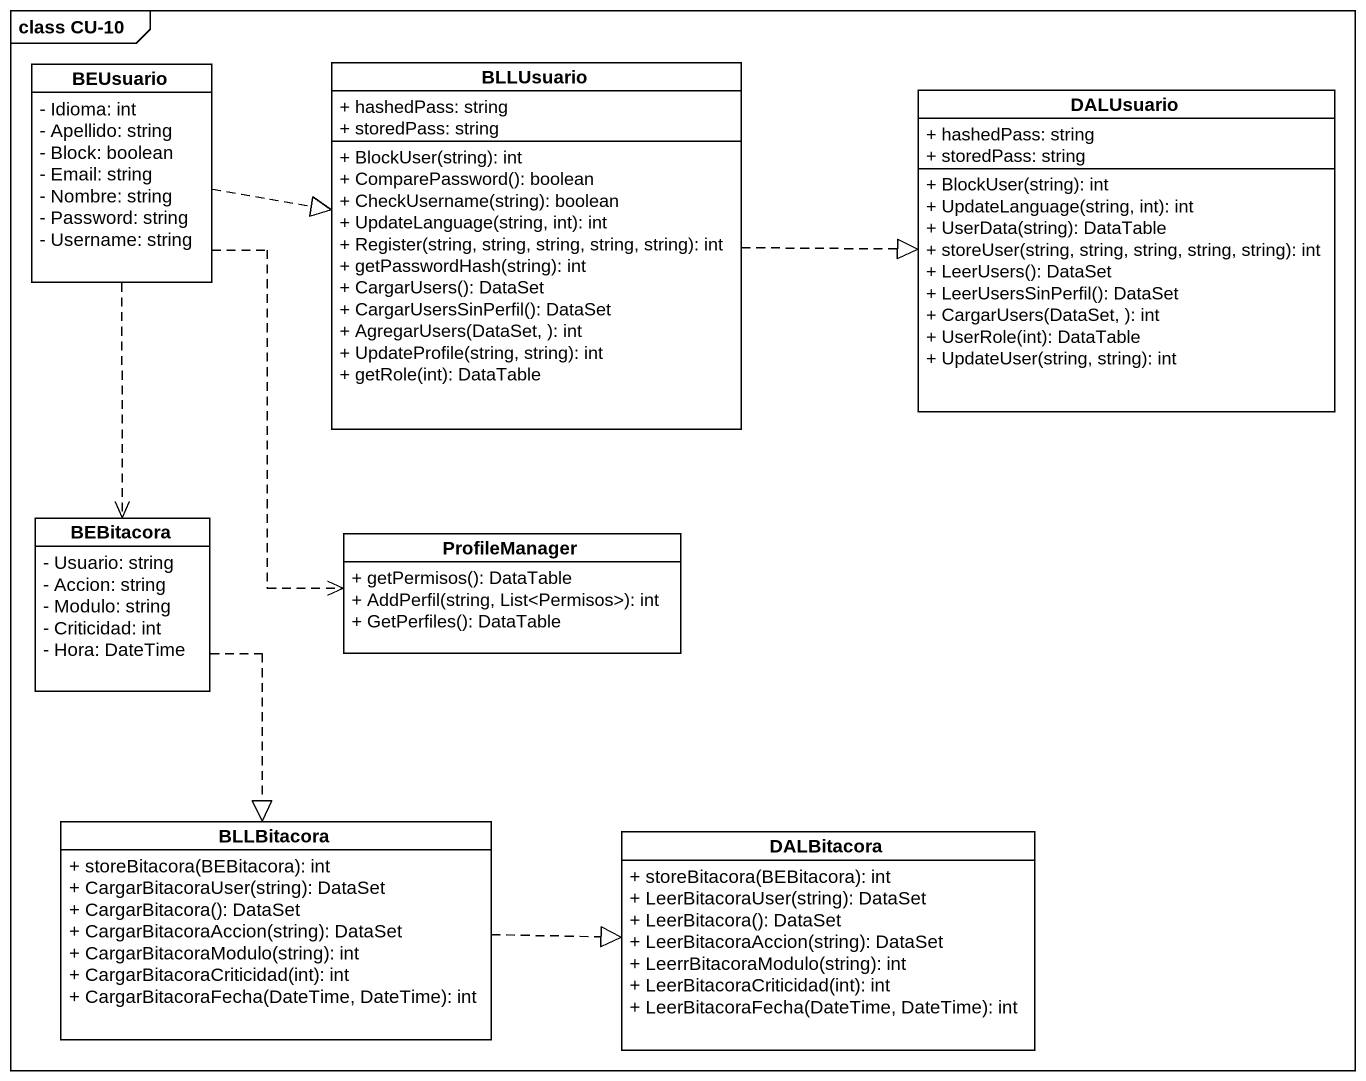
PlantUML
@startuml
mainframe class CU-10
hide circle
hide empty members
skinparam classAttributeIconSize 0
class BEUsuario {
  - Idioma: int
  - Apellido: string
  - Block: boolean
  - Email: string
  - Nombre: string
  - Password: string
  - Username: string
}
class BLLUsuario {
  + hashedPass: string
  + storedPass: string
  + BlockUser(string): int
  + ComparePassword(): boolean
  + CheckUsername(string): boolean
  + UpdateLanguage(string, int): int
  + Register(string, string, string, string, string): int
  + getPasswordHash(string): int
  + CargarUsers(): DataSet
  + CargarUsersSinPerfil(): DataSet
  + AgregarUsers(DataSet, ): int
  + UpdateProfile(string, string): int
  + getRole(int): DataTable
}
class DALUsuario {
  + hashedPass: string
  + storedPass: string
  + BlockUser(string): int
  + UpdateLanguage(string, int): int
  + UserData(string): DataTable
  + storeUser(string, string, string, string, string): int
  + LeerUsers(): DataSet
  + LeerUsersSinPerfil(): DataSet
  + CargarUsers(DataSet, ): int
  + UserRole(int): DataTable
  + UpdateUser(string, string): int
}
class BEBitacora {
  - Usuario: string
  - Accion: string
  - Modulo: string
  - Criticidad: int
  - Hora: DateTime
}
class ProfileManager {
  + getPermisos(): DataTable
  + AddPerfil(string, List<Permisos>): int
  + GetPerfiles(): DataTable
}
class BLLBitacora {
  + storeBitacora(BEBitacora): int
  + CargarBitacoraUser(string): DataSet
  + CargarBitacora(): DataSet
  + CargarBitacoraAccion(string): DataSet
  + CargarBitacoraModulo(string): int
  + CargarBitacoraCriticidad(int): int
  + CargarBitacoraFecha(DateTime, DateTime): int
}
class DALBitacora {
  + storeBitacora(BEBitacora): int
  + LeerBitacoraUser(string): DataSet
  + LeerBitacora(): DataSet
  + LeerBitacoraAccion(string): DataSet
  + LeerrBitacoraModulo(string): int
  + LeerBitacoraCriticidad(int): int
  + LeerBitacoraFecha(DateTime, DateTime): int
}
BEUsuario .right.|> BLLUsuario
BEUsuario ..> BEBitacora
BEUsuario ..> ProfileManager
BLLUsuario .right.|> DALUsuario
BEBitacora ..|> BLLBitacora
BLLBitacora .right.|> DALBitacora
@enduml
